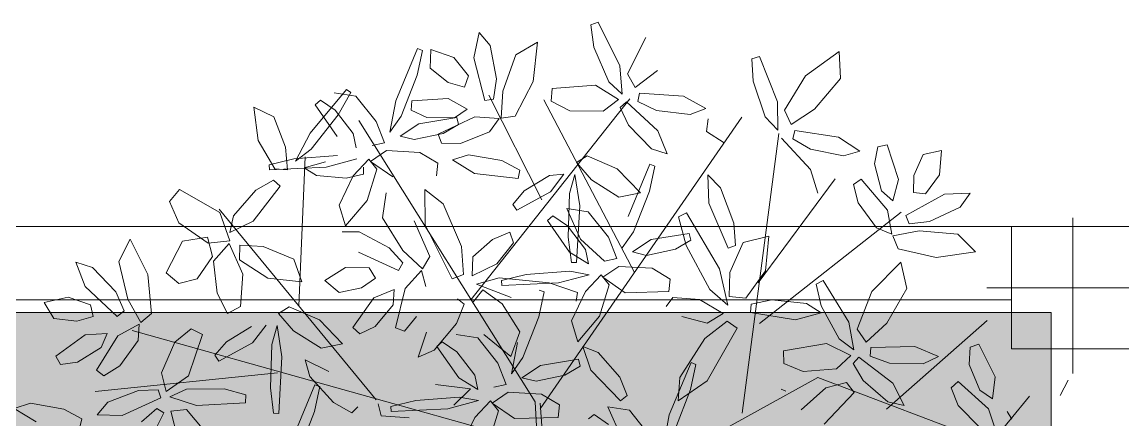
# Model space of a CAD drawing. Header units: metres. Extents: x 349703 to 349913, y 9282546 to 9282694.
# Drawn here: x 349787.294 to 349789.541, y 9282677.143 to 9282677.955 of the extents above; entities that cross this region are included whole.
import ezdxf

# ---------------------------------------------------------------- set-up
doc = ezdxf.new("R2010")
doc.units = ezdxf.units.M
doc.header["$LTSCALE"] = 0.25
doc.linetypes.add('DASHDOT', pattern=[3.556, 2.54, -0.508, 0, -0.508])
doc.layers.add('AREA-VERDE', color=3, linetype='CONTINUOUS', lineweight=9)
doc.layers.add('ARQ-FONDO', color=253, linetype='CONTINUOUS', lineweight=9)

# ---------------------------------------------------------------- blocks, each defined once
blk = doc.blocks.new('cp1-flat-2')
at = {"layer": 'ARQ-FONDO', "linetype": 'DASHDOT', "ltscale": 0.5}
for p, q in [((889464.6388, -9185121.41), (889464.5934, -9185121.063)), ((889464.7896, -9185121.2138), (889464.4426, -9185121.2592))]:
    blk.add_line(p, q, dxfattribs=at)
at = {"layer": 'ARQ-FONDO'}
for points in [[(889467.9025, -9185120.9326), (889467.8701, -9185120.6847), (889458.1529, -9185121.956), (889458.1853, -9185122.2039), (889458.4332, -9185122.1715), (889458.4202, -9185122.0723), (889461.3225, -9185121.6926), (889461.3354, -9185121.7918), (889461.5833, -9185121.7594), (889461.5704, -9185121.6602), (889464.4954, -9185121.2775), (889464.5084, -9185121.3767), (889464.7563, -9185121.3442), (889464.7433, -9185121.2451), (889467.6416, -9185120.8659), (889467.6546, -9185120.965)], [(889464.7239, -9185121.0963), (889464.476, -9185121.1288), (889464.5084, -9185121.3767), (889464.7563, -9185121.3442)]]:
    blk.add_lwpolyline(points, close=True, dxfattribs=at)
blk = doc.blocks.new('CERCO PERIMETRICO')
at = {"layer": 'ARQ-FONDO', "xscale": -1, "rotation": 7.453784948315611}
blk.add_blockref('cp1-flat-2', (40508.0837, 18505569.8221, 210.1358), dxfattribs=at)
blk = doc.blocks.new('ARR2')
at = {"layer": 'ARQ-FONDO', "lineweight": 5}
for p, q in [((2741.0943, 1215.9907), (2741.0724, 1215.982)), ((2741.0724, 1215.982), (2741.0812, 1215.9163)), ((2741.158, 1215.861), (2741.0943, 1215.9907)), ((2740.7432, 1215.9601), (2740.7275, 1215.8854)), ((2740.7756, 1215.921), (2740.7432, 1215.9601)), ((2741.1806, 1215.8379), (2741.2344, 1215.9446)), ((2740.4969, 1215.758), (2740.5613, 1215.9124)), ((2740.5757, 1215.9071), (2740.5597, 1215.8335)), ((2740.5613, 1215.9124), (2740.5757, 1215.9071)), ((2740.6001, 1215.91), (2740.5986, 1215.8547)), ((2740.6682, 1215.8859), (2740.6001, 1215.91)), ((2740.7946, 1215.8229), (2740.7756, 1215.921)), ((2740.9148, 1215.9314), (2740.8508, 1215.894)), ((2740.9022, 1215.8152), (2740.9148, 1215.9314)), ((2741.0812, 1215.9163), (2741.1256, 1215.8145)), ((2741.706, 1215.8322), (2741.805, 1215.9032)), ((2741.805, 1215.9032), (2741.8089, 1215.8235)), ((2740.7117, 1215.8316), (2740.6682, 1215.8859)), ((2740.7275, 1215.8854), (2740.7593, 1215.7592)), ((2740.8508, 1215.894), (2740.8132, 1215.7865)), ((2741.5701, 1215.8892), (2741.5475, 1215.8824)), ((2741.5475, 1215.8824), (2741.5511, 1215.8162)), ((2741.6232, 1215.7549), (2741.5701, 1215.8892)), ((2740.5986, 1215.8547), (2740.6513, 1215.8117)), ((2741.1652, 1215.7782), (2741.158, 1215.861)), ((2741.2032, 1215.7974), (2741.1806, 1215.8379)), ((2741.269, 1215.8479), (2741.2032, 1215.7974)), ((2740.5597, 1215.8335), (2740.5131, 1215.7133)), ((2740.6513, 1215.8117), (2740.6992, 1215.7981)), ((2740.6992, 1215.7981), (2740.7117, 1215.8316)), ((2740.7854, 1215.7631), (2740.7946, 1215.8229)), ((2740.8494, 1215.713), (2740.9022, 1215.8152)), ((2741.0867, 1215.8046), (2740.9583, 1215.7949)), ((2741.1544, 1215.7623), (2741.0867, 1215.8046)), ((2741.1256, 1215.8145), (2741.1652, 1215.7782)), ((2741.5511, 1215.8162), (2741.5873, 1215.7111)), ((2741.644, 1215.7301), (2741.706, 1215.8322)), ((2741.8089, 1215.8235), (2741.7329, 1215.7331)), ((2740.2447, 1215.6629), (2740.3517, 1215.7915)), ((2740.3155, 1215.7818), (2740.3795, 1215.772)), ((2740.3638, 1215.7823), (2740.3269, 1215.7166)), ((2740.3517, 1215.7915), (2740.3638, 1215.7823)), ((2740.3795, 1215.772), (2740.4392, 1215.697)), ((2740.9283, 1215.4661), (2740.7715, 1215.7746)), ((2740.8132, 1215.7865), (2740.8081, 1215.7072)), ((2740.9583, 1215.7949), (2740.9557, 1215.7574)), ((2741.2157, 1215.7806), (2741.2116, 1215.756)), ((2741.3455, 1215.7719), (2741.2157, 1215.7806)), ((2741.4121, 1215.7357), (2741.3455, 1215.7719)), ((2740.0784, 1215.739), (2740.1366, 1215.7108)), ((2740.0908, 1215.6409), (2740.0784, 1215.739)), ((2740.2591, 1215.7464), (2740.275, 1215.7598)), ((2740.3237, 1215.6533), (2740.2591, 1215.7464)), ((2740.275, 1215.7598), (2740.3182, 1215.7302)), ((2740.4795, 1215.666), (2740.4969, 1215.758)), ((2740.5439, 1215.7583), (2740.5421, 1215.7305)), ((2740.651, 1215.7651), (2740.5439, 1215.7583)), ((2740.7079, 1215.7335), (2740.651, 1215.7651)), ((2740.7181, 1215.1712), (2741.1878, 1215.7637)), ((2740.7593, 1215.7592), (2740.7854, 1215.7631)), ((2741.2009, 1215.2512), (2740.9339, 1215.7613)), ((2740.9557, 1215.7574), (2741.0108, 1215.7283)), ((2741.1092, 1215.7278), (2741.1544, 1215.7623)), ((2741.1782, 1215.7554), (2741.1595, 1215.7388)), ((2741.1595, 1215.7388), (2741.1841, 1215.6858)), ((2741.2706, 1215.6699), (2741.1782, 1215.7554)), ((2741.2116, 1215.756), (2741.266, 1215.73)), ((2741.6239, 1215.6718), (2741.6232, 1215.7549)), ((2740.1366, 1215.7108), (2740.1716, 1215.6216)), ((2740.3269, 1215.7166), (2740.2471, 1215.6155)), ((2740.3182, 1215.7302), (2740.3715, 1215.6613)), ((2740.5131, 1215.7133), (2740.4795, 1215.666)), ((2740.5421, 1215.7305), (2740.5883, 1215.7088)), ((2740.5649, 1215.69), (2740.6768, 1215.7084)), ((2740.5883, 1215.7088), (2740.6705, 1215.7081)), ((2740.7306, 1215.7109), (2740.6224, 1215.6593)), ((2740.6705, 1215.7081), (2740.7079, 1215.7335)), ((2740.6768, 1215.7084), (2740.682, 1215.6882)), ((2740.8019, 1215.7058), (2740.7306, 1215.7109)), ((2740.7731, 1215.6667), (2740.8019, 1215.7058)), ((2740.8081, 1215.7072), (2740.8494, 1215.713)), ((2740.9225, 1214.8488), (2741.5179, 1215.7101)), ((2741.0108, 1215.7283), (2741.1092, 1215.7278)), ((2741.266, 1215.73), (2741.3652, 1215.718)), ((2741.3652, 1215.718), (2741.4121, 1215.7357)), ((2741.419, 1215.7048), (2741.4134, 1215.6677)), ((2741.5873, 1215.7111), (2741.6239, 1215.6718)), ((2741.6633, 1215.6879), (2741.644, 1215.7301)), ((2741.7329, 1215.7331), (2741.6633, 1215.6879)), ((2740.9083, 1214.8699), (2740.3874, 1215.6998)), ((2740.4392, 1215.697), (2740.4639, 1215.6344)), ((2740.5097, 1215.6541), (2740.5649, 1215.69)), ((2740.682, 1215.6882), (2740.6367, 1215.6619)), ((2741.1841, 1215.6858), (2741.2513, 1215.6163)), ((2740.1395, 1215.5571), (2740.0908, 1215.6409)), ((2740.2011, 1215.5801), (2740.2447, 1215.6629)), ((2740.3715, 1215.6613), (2740.3799, 1215.6189)), ((2740.5516, 1215.6435), (2740.5097, 1215.6541)), ((2740.6367, 1215.6619), (2740.5516, 1215.6435)), ((2740.6224, 1215.6593), (2740.6314, 1215.633)), ((2740.6878, 1215.6326), (2740.7731, 1215.6667)), ((2741.2979, 1215.6015), (2741.2706, 1215.6699)), ((2741.4134, 1215.6677), (2741.466, 1215.6343)), ((2741.5187, 1214.8365), (2741.6275, 1215.6613)), ((2741.7204, 1215.5555), (2741.635, 1215.648)), ((2741.6744, 1215.6702), (2741.6684, 1215.6459)), ((2741.6684, 1215.6459), (2741.7206, 1215.6158)), ((2741.8031, 1215.6512), (2741.6744, 1215.6702)), ((2741.8666, 1215.6098), (2741.8031, 1215.6512)), ((2740.1716, 1215.6216), (2740.1769, 1215.5545)), ((2740.2471, 1215.6155), (2740.2011, 1215.5801)), ((2740.4696, 1215.6112), (2740.4227, 1215.5791)), ((2740.4639, 1215.6344), (2740.4274, 1215.6259)), ((2740.5679, 1215.6056), (2740.4696, 1215.6112)), ((2740.6314, 1215.633), (2740.6878, 1215.6326)), ((2741.2513, 1215.6163), (2741.2979, 1215.6015)), ((2741.7206, 1215.6158), (2741.8185, 1215.596)), ((2741.8185, 1215.596), (2741.8666, 1215.6098)), ((2741.9192, 1215.6226), (2741.9098, 1215.5724)), ((2741.9465, 1215.6279), (2741.9192, 1215.6226)), ((2741.9801, 1215.5259), (2741.9465, 1215.6279)), ((2742.1076, 1215.6116), (2742.0536, 1215.5992)), ((2742.1014, 1215.5397), (2742.1076, 1215.6116)), ((2740.1231, 1215.5696), (2740.1965, 1215.5868)), ((2740.1965, 1215.5868), (2740.325, 1215.5964)), ((2740.2106, 1215.153), (2740.2292, 1215.5932)), ((2740.2265, 1215.5599), (2740.2898, 1215.578)), ((2740.3822, 1215.5865), (2740.2916, 1215.5626)), ((2740.3715, 1215.5367), (2740.4174, 1215.5861)), ((2740.4174, 1215.5861), (2740.4407, 1215.5567)), ((2740.4227, 1215.5791), (2740.4881, 1215.5333)), ((2740.6214, 1215.5737), (2740.5679, 1215.6056)), ((2740.7118, 1215.5988), (2740.6641, 1215.5836)), ((2740.6641, 1215.5836), (2740.7288, 1215.5439)), ((2740.8103, 1215.5817), (2740.7118, 1215.5988)), ((2740.8633, 1215.553), (2740.8103, 1215.5817)), ((2741.0299, 1215.5757), (2741.0615, 1215.5959)), ((2741.074, 1215.5249), (2741.0299, 1215.5757)), ((2741.0615, 1215.5959), (2741.1505, 1215.5575)), ((2742.0536, 1215.5992), (2742.0253, 1215.5373)), ((2740.1246, 1215.5544), (2740.1231, 1215.5696)), ((2740.2916, 1215.5626), (2740.1246, 1215.5544)), ((2740.1769, 1215.5545), (2740.1395, 1215.5571)), ((2740.2634, 1215.5374), (2740.2265, 1215.5599)), ((2740.4021, 1215.5626), (2740.4012, 1215.5418)), ((2740.4407, 1215.5567), (2740.412, 1215.4642)), ((2740.6169, 1215.5365), (2740.6214, 1215.5737)), ((2740.7288, 1215.5439), (2740.858, 1215.5286)), ((2740.858, 1215.5286), (2740.8633, 1215.553)), ((2741.1505, 1215.5575), (2741.2188, 1215.4861)), ((2741.1825, 1215.4165), (2741.247, 1215.5708)), ((2741.2613, 1215.5656), (2741.2453, 1215.4919)), ((2741.247, 1215.5708), (2741.2613, 1215.5656)), ((2741.7421, 1215.4851), (2741.7204, 1215.5555)), ((2741.9098, 1215.5724), (2741.9299, 1215.4927)), ((2740.1362, 1215.5242), (2740.0835, 1215.4945)), ((2740.1553, 1215.5061), (2740.1362, 1215.5242)), ((2740.3501, 1215.53), (2740.2634, 1215.5374)), ((2740.3295, 1215.4506), (2740.3715, 1215.5367)), ((2740.4012, 1215.5418), (2740.3501, 1215.53)), ((2740.8761, 1215.4923), (2740.9502, 1215.538)), ((2740.9502, 1215.538), (2740.9932, 1215.5419)), ((2740.9932, 1215.5419), (2740.9531, 1215.4897)), ((2741.0098, 1215.485), (2741.0257, 1215.5408)), ((2741.0257, 1215.5408), (2741.0399, 1215.4482)), ((2741.1553, 1215.4741), (2741.074, 1215.5249)), ((2741.4174, 1215.5395), (2741.4204, 1215.4564)), ((2741.4551, 1215.5012), (2741.4174, 1215.5395)), ((2741.5662, 1215.2212), (2741.7939, 1215.5281)), ((2741.8706, 1215.5269), (2741.8474, 1215.5116)), ((2741.8474, 1215.5116), (2741.8611, 1215.4569)), ((2741.9477, 1215.4352), (2741.8706, 1215.5269)), ((2741.9639, 1215.4629), (2741.9801, 1215.5259)), ((2742.0253, 1215.5373), (2742.0242, 1215.4876)), ((2742.0597, 1215.4839), (2742.1014, 1215.5397)), ((2739.8586, 1215.4962), (2739.8296, 1215.4607)), ((2739.9781, 1215.4281), (2739.8586, 1215.4962)), ((2740.0835, 1215.4945), (2740.0179, 1215.4191)), ((2740.0756, 1215.4032), (2740.1553, 1215.5061)), ((2740.4684, 1215.4864), (2740.4573, 1215.4131)), ((2740.5822, 1215.4968), (2740.5832, 1215.3922)), ((2740.637, 1215.4539), (2740.5822, 1215.4968)), ((2740.8421, 1215.4525), (2740.8761, 1215.4923)), ((2740.9531, 1215.4897), (2740.8537, 1215.4352)), ((2741.0058, 1215.3562), (2741.0098, 1215.485)), ((2741.2188, 1215.4861), (2741.1553, 1215.4741)), ((2741.2453, 1215.4919), (2741.1987, 1215.3718)), ((2741.4942, 1215.3972), (2741.4551, 1215.5012)), ((2741.9299, 1215.4927), (2741.9639, 1215.4629)), ((2742.1159, 1215.4822), (2742.0017, 1215.4196)), ((2742.0242, 1215.4876), (2742.0597, 1215.4839)), ((2742.1921, 1215.4858), (2742.1159, 1215.4822)), ((2742.1624, 1215.4446), (2742.1921, 1215.4858)), ((2739.8296, 1215.4607), (2739.8571, 1215.3984)), ((2740.3481, 1215.3887), (2740.3295, 1215.4506)), ((2740.412, 1215.4642), (2740.3481, 1215.3887)), ((2740.6912, 1215.3281), (2740.637, 1215.4539)), ((2740.8537, 1215.4352), (2740.8421, 1215.4525)), ((2741.0399, 1215.4482), (2741.0305, 1215.2812)), ((2741.4204, 1215.4564), (2741.4773, 1215.3236)), ((2741.8611, 1215.4569), (2741.9156, 1215.3829)), ((2742.0722, 1215.4015), (2742.1624, 1215.4446)), ((2740.4388, 1214.8759), (2739.976, 1215.4379)), ((2740.0073, 1215.3451), (2739.9781, 1215.4281)), ((2740.0179, 1215.4191), (2740.0071, 1215.3694)), ((2740.4573, 1215.4131), (2740.5173, 1215.3163)), ((2740.9447, 1215.4048), (2740.9607, 1215.4183)), ((2740.9607, 1215.4183), (2741.0038, 1215.3887)), ((2741.0012, 1215.4403), (2741.0651, 1215.4305)), ((2741.0418, 1215.3502), (2741.0012, 1215.4403)), ((2741.0651, 1215.4305), (2741.1248, 1215.3555)), ((2741.3544, 1215.4279), (2741.3308, 1215.416)), ((2741.3308, 1215.416), (2741.3536, 1215.3313)), ((2741.4524, 1215.262), (2741.3544, 1215.4279)), ((2741.5703, 1215.1013), (2741.9884, 1215.4291)), ((2741.9608, 1215.3649), (2741.9477, 1215.4352)), ((2742.0017, 1215.4196), (2742.012, 1215.3953)), ((2739.8571, 1215.3984), (2739.9431, 1215.3383)), ((2740.0071, 1215.3694), (2740.0756, 1215.4032)), ((2740.5972, 1215.2983), (2740.5509, 1215.4036)), ((2740.5832, 1215.3922), (2740.6628, 1215.2325)), ((2741.0094, 1215.3118), (2740.9447, 1215.4048)), ((2741.0038, 1215.3887), (2741.0571, 1215.3198)), ((2741.4996, 1215.3311), (2741.4942, 1215.3972)), ((2741.9156, 1215.3829), (2741.9608, 1215.3649)), ((2742.012, 1215.3953), (2742.0722, 1215.4015)), ((2739.7133, 1215.35), (2739.6795, 1215.2841)), ((2739.7653, 1215.2453), (2739.7133, 1215.35)), ((2739.9413, 1215.356), (2739.8676, 1215.3444)), ((2739.9561, 1215.2983), (2739.9413, 1215.356)), ((2740.389, 1215.3716), (2740.3382, 1215.371)), ((2740.4773, 1215.3247), (2740.389, 1215.3716)), ((2740.7247, 1215.2973), (2740.7827, 1215.3491)), ((2740.7827, 1215.3491), (2740.8336, 1215.3707)), ((2740.8336, 1215.3707), (2740.8442, 1215.3391)), ((2741.0152, 1215.2814), (2741.0058, 1215.3562)), ((2741.113, 1215.2844), (2741.0418, 1215.3502)), ((2741.1248, 1215.3555), (2741.1496, 1215.2929)), ((2741.1987, 1215.3718), (2741.1651, 1215.3244)), ((2741.1954, 1215.3126), (2741.2505, 1215.3485)), ((2741.2505, 1215.3485), (2741.3624, 1215.3668)), ((2741.3624, 1215.3668), (2741.3676, 1215.3466)), ((2741.5973, 1215.3589), (2741.5223, 1215.3397)), ((2741.5881, 1215.2565), (2741.5973, 1215.3589)), ((2742.0417, 1215.3743), (2741.9636, 1215.3592)), ((2741.9636, 1215.3592), (2741.9797, 1215.3208)), ((2742.1552, 1215.365), (2742.0417, 1215.3743)), ((2742.2075, 1215.3125), (2742.1552, 1215.365)), ((2739.8676, 1215.3444), (2739.8196, 1215.2508)), ((2739.9431, 1215.3383), (2740.0073, 1215.3451)), ((2740.0056, 1215.3371), (2739.9592, 1215.2846)), ((2740.0452, 1215.2467), (2740.0056, 1215.3371)), ((2740.0367, 1215.3322), (2740.0362, 1215.2887)), ((2740.106, 1215.3285), (2740.0367, 1215.3322)), ((2740.1957, 1215.291), (2740.106, 1215.3285)), ((2740.5181, 1215.28), (2740.4773, 1215.3247)), ((2740.5173, 1215.3163), (2740.5759, 1215.2626)), ((2740.6966, 1215.2453), (2740.6912, 1215.3281)), ((2740.8442, 1215.3391), (2740.795, 1215.2774)), ((2741.0571, 1215.3198), (2741.0655, 1215.2774)), ((2741.3223, 1215.3204), (2741.2372, 1215.3019)), ((2741.3676, 1215.3466), (2741.3223, 1215.3204)), ((2741.3536, 1215.3313), (2741.424, 1215.2008)), ((2741.4773, 1215.3236), (2741.4996, 1215.3311)), ((2741.5223, 1215.3397), (2741.4825, 1215.251)), ((2741.9797, 1215.3208), (2742.0919, 1215.2954)), ((2739.6795, 1215.2841), (2739.7057, 1215.1732)), ((2739.9112, 1215.2329), (2739.9561, 1215.2983)), ((2739.9592, 1215.2846), (2739.9701, 1215.1908)), ((2740.0362, 1215.2887), (2740.1191, 1215.2351)), ((2740.22, 1215.2242), (2740.1957, 1215.291)), ((2740.3865, 1215.3118), (2740.5047, 1215.2573)), ((2740.5759, 1215.2626), (2740.5972, 1215.2983)), ((2740.7224, 1215.242), (2740.7247, 1215.2973)), ((2741.0655, 1215.2774), (2741.0094, 1215.3118)), ((2741.1496, 1215.2929), (2741.113, 1215.2844)), ((2741.2372, 1215.3019), (2741.1954, 1215.3126)), ((2742.0919, 1215.2954), (2742.2075, 1215.3125)), ((2739.5532, 1215.2819), (2739.5802, 1215.2105)), ((2739.6016, 1215.2664), (2739.5532, 1215.2819)), ((2739.6704, 1215.1939), (2739.6016, 1215.2664)), ((2739.8196, 1215.2508), (2739.8566, 1215.2193)), ((2740.3489, 1215.266), (2740.2873, 1215.2282)), ((2740.4185, 1215.2657), (2740.3489, 1215.266)), ((2740.4367, 1215.2349), (2740.4185, 1215.2657)), ((2740.5047, 1215.2573), (2740.5181, 1215.28)), ((2740.573, 1215.2569), (2740.5243, 1215.2046)), ((2740.5854, 1215.2099), (2740.573, 1215.2569)), ((2740.795, 1215.2774), (2740.7224, 1215.242)), ((2740.8821, 1215.2453), (2741.0106, 1215.2549)), ((2741.0106, 1215.2549), (2741.0678, 1215.245)), ((2741.0305, 1215.2812), (2741.0152, 1215.2814)), ((2741.1552, 1215.2696), (2741.1083, 1215.2375)), ((2741.2535, 1215.2641), (2741.1552, 1215.2696)), ((2741.307, 1215.2322), (2741.2535, 1215.2641)), ((2741.4765, 1215.1551), (2741.4524, 1215.262)), ((2741.4825, 1215.251), (2741.4805, 1215.1803)), ((2741.5298, 1215.1761), (2741.5881, 1215.2565)), ((2741.902, 1215.195), (2741.9874, 1215.2819)), ((2741.9874, 1215.2819), (2742.0049, 1215.204)), ((2739.7758, 1215.1308), (2739.7653, 1215.2453)), ((2739.8566, 1215.2193), (2739.9112, 1215.2329)), ((2740.0388, 1215.1509), (2740.0452, 1215.2467)), ((2740.1191, 1215.2351), (2740.22, 1215.2242)), ((2740.2873, 1215.2282), (2740.3294, 1215.1922)), ((2740.396, 1215.2062), (2740.4367, 1215.2349)), ((2740.6628, 1215.2325), (2740.6966, 1215.2453)), ((2740.8023, 1215.2355), (2740.735, 1215.2174)), ((2740.735, 1215.2174), (2740.8372, 1215.1779)), ((2740.9499, 1215.2212), (2740.8023, 1215.2355)), ((2740.8087, 1215.2281), (2740.8821, 1215.2453)), ((2740.8102, 1215.2129), (2740.8087, 1215.2281)), ((2740.9772, 1215.2211), (2740.8102, 1215.2129)), ((2741.0329, 1215.1928), (2740.9499, 1215.2212)), ((2741.0678, 1215.245), (2740.9772, 1215.2211)), ((2741.0571, 1215.1952), (2741.103, 1215.2445)), ((2741.103, 1215.2445), (2741.1263, 1215.2152)), ((2741.1083, 1215.2375), (2741.1738, 1215.1918)), ((2741.3025, 1215.1949), (2741.307, 1215.2322)), ((2741.7583, 1215.2279), (2741.7373, 1215.2173)), ((2741.7373, 1215.2173), (2741.7521, 1215.1527)), ((2741.8337, 1215.1046), (2741.7583, 1215.2279)), ((2739.5802, 1215.2105), (2739.675, 1215.1212)), ((2739.6949, 1215.1385), (2739.6704, 1215.1939)), ((2739.9701, 1215.1908), (2740.0006, 1215.1305)), ((2740.3294, 1215.1922), (2740.396, 1215.2062)), ((2740.4924, 1215.2011), (2740.4321, 1215.1766)), ((2740.4887, 1215.156), (2740.4924, 1215.2011)), ((2740.5243, 1215.2046), (2740.4964, 1215.088)), ((2740.7537, 1215.2001), (2740.7228, 1215.1616)), ((2740.8113, 1215.159), (2740.7537, 1215.2001)), ((2740.9348, 1215.194), (2740.9188, 1215.1203)), ((2740.9205, 1215.1992), (2740.9348, 1215.194)), ((2741.0151, 1215.1091), (2741.0571, 1215.1952)), ((2741.0296, 1215.1667), (2741.0329, 1215.1928)), ((2741.1263, 1215.2152), (2741.0976, 1215.1226)), ((2741.1738, 1215.1918), (2741.3025, 1215.1949)), ((2741.424, 1215.2008), (2741.4765, 1215.1551)), ((2741.8584, 1215.0838), (2741.902, 1215.195)), ((2742.0049, 1215.204), (2741.9455, 1215.1019)), ((2739.53, 1215.179), (2739.4596, 1215.1626)), ((2739.4596, 1215.1626), (2739.4881, 1215.1152)), ((2739.5959, 1215.1565), (2739.53, 1215.179)), ((2739.6034, 1215.1216), (2739.5959, 1215.1565)), ((2739.7057, 1215.1732), (2739.7441, 1215.1036)), ((2740.4321, 1215.1766), (2740.3701, 1215.089)), ((2740.4365, 1215.0925), (2740.4887, 1215.156)), ((2740.6989, 1215.1584), (2740.6758, 1215.1009)), ((2740.6791, 1215.1737), (2740.6989, 1215.1584)), ((2740.8627, 1215.0765), (2740.8113, 1215.159)), ((2741.2944, 1215.1514), (2741.3146, 1215.1778)), ((2741.3146, 1215.1778), (2741.3933, 1215.1714)), ((2741.3933, 1215.1714), (2741.4632, 1215.1309)), ((2741.4805, 1215.1803), (2741.5298, 1215.1761)), ((2741.544, 1215.1331), (2741.5456, 1215.158)), ((2741.5456, 1215.158), (2741.6063, 1215.1709)), ((2741.6063, 1215.1709), (2741.7088, 1215.1601)), ((2741.7088, 1215.1601), (2741.7519, 1215.1323)), ((2741.7521, 1215.1527), (2741.8057, 1215.0554)), ((2739.5557, 1215.1074), (2739.6034, 1215.1216)), ((2739.675, 1215.1212), (2739.6949, 1215.1385)), ((2739.7441, 1215.1036), (2739.7758, 1215.1308)), ((2740.0006, 1215.1305), (2740.0388, 1215.1509)), ((2740.151, 1215.1302), (2740.1826, 1215.1504)), ((2740.1952, 1215.0794), (2740.151, 1215.1302)), ((2740.1826, 1215.1504), (2740.2716, 1215.112)), ((2740.5225, 1215.0785), (2740.5583, 1215.122)), ((2740.9188, 1215.1203), (2740.8722, 1215.0002)), ((2741.0976, 1215.1226), (2741.0338, 1215.0471)), ((2741.416, 1215.102), (2741.3407, 1215.1213)), ((2741.4632, 1215.1309), (2741.416, 1215.102)), ((2741.6766, 1215.1121), (2741.544, 1215.1331)), ((2741.7519, 1215.1323), (2741.6766, 1215.1121)), ((2739.4881, 1215.1152), (2739.5557, 1215.1074)), ((2739.7396, 1215.0992), (2739.6768, 1215.065)), ((2739.7365, 1215.0507), (2739.7396, 1215.0992)), ((2739.9972, 1215.0468), (2740.0713, 1215.0925)), ((2740.1143, 1215.0964), (2740.0742, 1215.0442)), ((2740.1309, 1215.0394), (2740.1468, 1215.0953)), ((2740.1468, 1215.0953), (2740.161, 1215.0027)), ((2740.2716, 1215.112), (2740.34, 1215.0406)), ((2740.3701, 1215.089), (2740.3905, 1215.0702)), ((2740.3905, 1215.0702), (2740.4365, 1215.0925)), ((2740.4964, 1215.088), (2740.5225, 1215.0785)), ((2740.6758, 1215.1009), (2740.6097, 1215.0218)), ((2741.0338, 1215.0471), (2741.0151, 1215.1091)), ((2741.4748, 1215.1076), (2741.4091, 1215.057)), ((2741.5043, 1215.0867), (2741.4748, 1215.1076)), ((2741.8486, 1215.0229), (2741.8337, 1215.1046)), ((2741.9455, 1215.1019), (2741.8846, 1215.0455)), ((2741.9454, 1214.8481), (2742.2422, 1215.1094)), ((2739.5805, 1215.0678), (2739.4939, 1215.0044)), ((2739.6455, 1215.0719), (2739.5805, 1215.0678)), ((2739.6768, 1215.065), (2739.6133, 1214.9633)), ((2739.6277, 1215.0303), (2739.6455, 1215.0719)), ((2740.9134, 1214.7457), (2739.7186, 1215.0803)), ((2739.8927, 1215.0854), (2739.8445, 1215.0461)), ((2739.885, 1214.9464), (2739.9262, 1215.0684)), ((2739.9262, 1215.0684), (2739.8927, 1215.0854)), ((2740.2764, 1215.0286), (2740.1952, 1215.0794)), ((2740.5625, 1215.0016), (2740.5878, 1215.0754)), ((2740.6747, 1215.0687), (2740.7386, 1215.0588)), ((2740.7386, 1215.0588), (2740.7983, 1214.9839)), ((2740.757, 1215.0683), (2740.8369, 1215.0035)), ((2740.8369, 1215.0035), (2740.8627, 1215.0765)), ((2741.4091, 1215.057), (2741.3349, 1214.9418)), ((2741.4162, 1214.9316), (2741.5043, 1215.0867)), ((2741.8057, 1215.0554), (2741.8486, 1215.0229)), ((2741.8846, 1215.0455), (2741.8584, 1215.0838)), ((2739.558, 1214.9867), (2739.6277, 1215.0303)), ((2739.6829, 1214.976), (2739.7365, 1215.0507)), ((2739.8445, 1215.0461), (2739.8056, 1214.9557)), ((2739.9632, 1215.007), (2739.9972, 1215.0468)), ((2740.0742, 1215.0442), (2739.9748, 1214.9897)), ((2740.1269, 1214.9107), (2740.1309, 1215.0394)), ((2740.34, 1215.0406), (2740.2764, 1215.0286)), ((2740.6182, 1215.0332), (2740.6342, 1215.0466)), ((2740.6829, 1214.9401), (2740.6182, 1215.0332)), ((2740.6342, 1215.0466), (2740.6773, 1215.017)), ((2740.8386, 1214.9528), (2740.856, 1215.0449)), ((2741.0488, 1215.0328), (2741.0725, 1214.9631)), ((2741.0945, 1215.0156), (2741.0488, 1215.0328)), ((2741.768, 1215.0419), (2741.641, 1215.0204)), ((2741.8393, 1215.006), (2741.768, 1215.0419)), ((2741.8986, 1215.03), (2741.8968, 1215.005)), ((2742.0286, 1215.0333), (2741.8986, 1215.03)), ((2742.0983, 1215.0034), (2742.0286, 1215.0333)), ((2742.1915, 1215.0311), (2742.1891, 1214.98)), ((2742.2178, 1215.04), (2742.1915, 1215.0311)), ((2742.2652, 1214.9437), (2742.2178, 1215.04)), ((2739.4939, 1215.0044), (2739.5073, 1214.9801)), ((2739.9748, 1214.9897), (2739.9632, 1215.007)), ((2740.161, 1215.0027), (2740.1516, 1214.8357)), ((2740.2295, 1214.9936), (2740.2993, 1214.9588)), ((2740.2433, 1214.9442), (2740.2295, 1214.9936)), ((2740.6097, 1215.0218), (2740.5625, 1215.0016)), ((2740.6773, 1215.017), (2740.7306, 1214.9481)), ((2740.8722, 1215.0002), (2740.8386, 1214.9528)), ((2740.9241, 1214.9768), (2741.0359, 1214.9952)), ((2741.0359, 1214.9952), (2741.0411, 1214.975)), ((2741.1581, 1214.9428), (2741.0945, 1215.0156)), ((2741.641, 1215.0204), (2741.6419, 1214.9829)), ((2741.7975, 1214.9675), (2741.8393, 1215.006)), ((2741.8636, 1215.0014), (2741.8465, 1214.9832)), ((2741.9635, 1214.9248), (2741.8636, 1215.0014)), ((2741.8968, 1215.005), (2741.9534, 1214.9843)), ((2742.0533, 1214.9815), (2742.0983, 1215.0034)), ((2739.5073, 1214.9801), (2739.558, 1214.9867)), ((2739.6133, 1214.9633), (2739.6351, 1214.946)), ((2739.6351, 1214.946), (2739.6829, 1214.976)), ((2740.7983, 1214.9839), (2740.8231, 1214.9213)), ((2740.8689, 1214.941), (2740.9241, 1214.9768)), ((2741.0411, 1214.975), (2740.9958, 1214.9488)), ((2741.0725, 1214.9631), (2741.1604, 1214.873)), ((2741.3037, 1214.8311), (2741.3682, 1214.9854)), ((2741.3825, 1214.9802), (2741.3665, 1214.9065)), ((2741.3682, 1214.9854), (2741.3825, 1214.9802)), ((2741.6419, 1214.9829), (2741.6994, 1214.959)), ((2741.6994, 1214.959), (2741.7975, 1214.9675)), ((2741.8465, 1214.9832), (2741.8759, 1214.9326)), ((2741.9534, 1214.9843), (2742.0533, 1214.9815)), ((2742.1891, 1214.98), (2742.22, 1214.9038)), ((2740.1478, 1214.9555), (2739.6101, 1214.8999)), ((2739.8056, 1214.9557), (2739.8197, 1214.9006)), ((2739.8197, 1214.9006), (2739.885, 1214.9464)), ((2740.3129, 1214.8681), (2740.2433, 1214.9442)), ((2740.739, 1214.9057), (2740.6829, 1214.9401)), ((2740.7306, 1214.9481), (2740.739, 1214.9057)), ((2740.9107, 1214.9303), (2740.8689, 1214.941)), ((2740.9958, 1214.9488), (2740.9107, 1214.9303)), ((2741.18, 1214.8886), (2741.1581, 1214.9428)), ((2741.3349, 1214.9418), (2741.3299, 1214.8724)), ((2741.3299, 1214.8724), (2741.4162, 1214.9316)), ((2741.3693, 1214.7358), (2741.7422, 1214.9411)), ((2741.7422, 1214.9411), (2742.4277, 1214.6823)), ((2741.8267, 1214.9266), (2741.7663, 1214.9113)), ((2741.8498, 1214.897), (2741.8267, 1214.9266)), ((2741.8759, 1214.9326), (2741.9493, 1214.8697)), ((2741.997, 1214.8592), (2741.9635, 1214.9248)), ((2742.1566, 1214.9296), (2742.1357, 1214.9112)), ((2742.2457, 1214.8494), (2742.1566, 1214.9296)), ((2742.2579, 1214.879), (2742.2652, 1214.9437)), ((2742.457, 1214.8885), (2742.4807, 1214.9334)), ((2739.7376, 1214.9031), (2739.6474, 1214.8683)), ((2739.7961, 1214.9051), (2739.7376, 1214.9031)), ((2739.804, 1214.8814), (2739.7961, 1214.9051)), ((2739.879, 1214.9068), (2739.8301, 1214.8844)), ((2739.9901, 1214.9079), (2739.879, 1214.9068)), ((2740.054, 1214.8904), (2739.9901, 1214.9079)), ((2740.1363, 1214.8359), (2740.1269, 1214.9107)), ((2740.194, 1214.7655), (2740.2585, 1214.9199)), ((2740.2728, 1214.9146), (2740.2568, 1214.841)), ((2740.2585, 1214.9199), (2740.2728, 1214.9146)), ((2740.7178, 1214.9084), (2740.6139, 1214.9213)), ((2740.668, 1214.8597), (2740.7178, 1214.9084)), ((2740.8288, 1214.898), (2740.7818, 1214.8659)), ((2740.8231, 1214.9213), (2740.7866, 1214.9128)), ((2740.927, 1214.8924), (2740.8288, 1214.898)), ((2740.9805, 1214.8605), (2740.927, 1214.8924)), ((2741.3665, 1214.9065), (2741.3199, 1214.7864)), ((2741.6338, 1214.9067), (2741.6481, 1214.9014)), ((2741.7663, 1214.9113), (2741.6928, 1214.8459)), ((2741.7609, 1214.8039), (2741.8498, 1214.897)), ((2742.1357, 1214.9112), (2742.1569, 1214.8589)), ((2742.22, 1214.9038), (2742.2579, 1214.879)), ((2739.4186, 1214.8655), (2739.3709, 1214.8502)), ((2739.5171, 1214.8484), (2739.4186, 1214.8655)), ((2739.6474, 1214.8683), (2739.6156, 1214.8313)), ((2739.6893, 1214.8297), (2739.804, 1214.8814)), ((2739.8301, 1214.8844), (2739.9091, 1214.8588)), ((2739.9091, 1214.8588), (2740.0534, 1214.8668)), ((2740.0534, 1214.8668), (2740.054, 1214.8904)), ((2740.3669, 1214.8376), (2740.3129, 1214.8681)), ((2740.4451, 1214.8636), (2740.4533, 1214.8284)), ((2740.4822, 1214.8564), (2740.5556, 1214.8737)), ((2740.5556, 1214.8737), (2740.6841, 1214.8833)), ((2740.7413, 1214.8734), (2740.6508, 1214.8495)), ((2740.6841, 1214.8833), (2740.7413, 1214.8734)), ((2740.7306, 1214.8236), (2740.7765, 1214.8729)), ((2740.7765, 1214.8729), (2740.7999, 1214.8436)), ((2740.7818, 1214.8659), (2740.8473, 1214.8202)), ((2740.9352, 1214.3642), (2740.9083, 1214.8699)), ((2740.9588, 1214.3743), (2740.9225, 1214.8658)), ((2740.976, 1214.8233), (2740.9805, 1214.8605)), ((2741.1604, 1214.873), (2741.18, 1214.8886)), ((2741.9493, 1214.8697), (2741.997, 1214.8592)), ((2742.0863, 1214.5442), (2742.3668, 1214.8866)), ((2739.3709, 1214.8502), (2739.4356, 1214.8106)), ((2739.5701, 1214.8197), (2739.5171, 1214.8484)), ((2739.6156, 1214.8313), (2739.6893, 1214.8297)), ((2739.7915, 1214.8504), (2739.7464, 1214.8104)), ((2739.754, 1214.7209), (2739.8126, 1214.837)), ((2739.8126, 1214.837), (2739.7915, 1214.8504)), ((2739.833, 1214.842), (2739.8791, 1214.847)), ((2739.8538, 1214.7616), (2739.833, 1214.842)), ((2739.8791, 1214.847), (2739.9563, 1214.7558)), ((2740.1516, 1214.8357), (2740.1363, 1214.8359)), ((2740.2568, 1214.841), (2740.2102, 1214.7209)), ((2740.3846, 1214.8552), (2740.3669, 1214.8376)), ((2740.4533, 1214.8284), (2740.5361, 1214.8228)), ((2740.4837, 1214.8412), (2740.4822, 1214.8564)), ((2740.6508, 1214.8495), (2740.4837, 1214.8412)), ((2740.7999, 1214.8436), (2740.7711, 1214.751)), ((2741.0659, 1214.8194), (2741.0819, 1214.8328)), ((2741.0819, 1214.8328), (2741.1251, 1214.8032)), ((2741.1224, 1214.8549), (2741.1863, 1214.8451)), ((2741.1631, 1214.7648), (2741.1224, 1214.8549)), ((2741.1863, 1214.8451), (2741.246, 1214.7701)), ((2741.2863, 1214.739), (2741.3037, 1214.8311)), ((2742.1569, 1214.8589), (2742.2212, 1214.7932)), ((2742.2684, 1214.7816), (2742.2457, 1214.8494)), ((2742.3013, 1214.8415), (2742.3149, 1214.8188)), ((2739.5648, 1214.7953), (2739.5701, 1214.8197)), ((2740.6886, 1214.7374), (2740.7306, 1214.8236)), ((2740.8473, 1214.8202), (2740.976, 1214.8233))]:
    blk.add_line(p, q, dxfattribs=at)

msp = doc.modelspace()

# ---------------------------------------------------------------- hatches: boundary and pattern name
at = {"layer": 'AREA-VERDE', "lineweight": 0, "true_color": 0xc4e4b2, "transparency": 33554687}
h = msp.add_hatch(color=3, dxfattribs=at)
h.dxf.hatch_style = 1
h.paths.add_polyline_path([(349789.3945, 9282677.3624), (349782.88, 9282677.3624), (349782.88, 9282641.1423), (349789.3945, 9282641.1423)])
h.paths.add_polyline_path([(349788.3945, 9282676.3624), (349788.3945, 9282642.1423), (349783.88, 9282642.1423), (349783.88, 9282676.3624)], flags=16)

# ---------------------------------------------------------------- linework, layer by layer
at = {"layer": 'ARQ-FONDO'}
msp.add_lwpolyline([(349782.88, 9282677.3624), (349789.3945, 9282677.3624), (349789.3945, 9282641.1423), (349782.88, 9282641.1423)], close=True, dxfattribs=at)

# ---------------------------------------------------------------- block references
msp.add_blockref('CERCO PERIMETRICO', (-323.2944, 0, -210.1358), dxfattribs=at)
at = {"layer": 'ARQ-FONDO', "xscale": 0.6917913537138002, "yscale": 0.6917913537138002, "zscale": 0.6917913537138002}
msp.add_blockref('ARR2', (347892.2045, 9281836.7434), dxfattribs=at)

doc.saveas('drawing.dxf')
